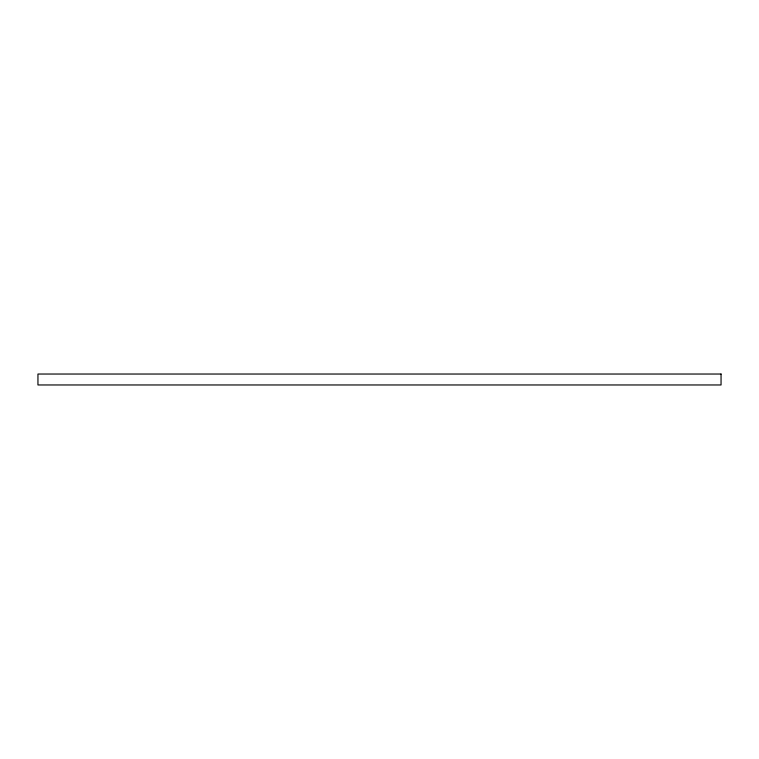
<?xml version="1.0" encoding="UTF-8"?>
<svg xmlns="http://www.w3.org/2000/svg" width="759" height="759" viewBox="0 0 759 759"><rect width="100%" height="100%" fill="white"/><g stroke="black" fill="none" stroke-linecap="round" stroke-linejoin="round"><path stroke-width="1.14" d="M721.05 374.035L37.95 374.035L37.95 384.965L721.05 384.965L721.05 374.035"/></g></svg>
